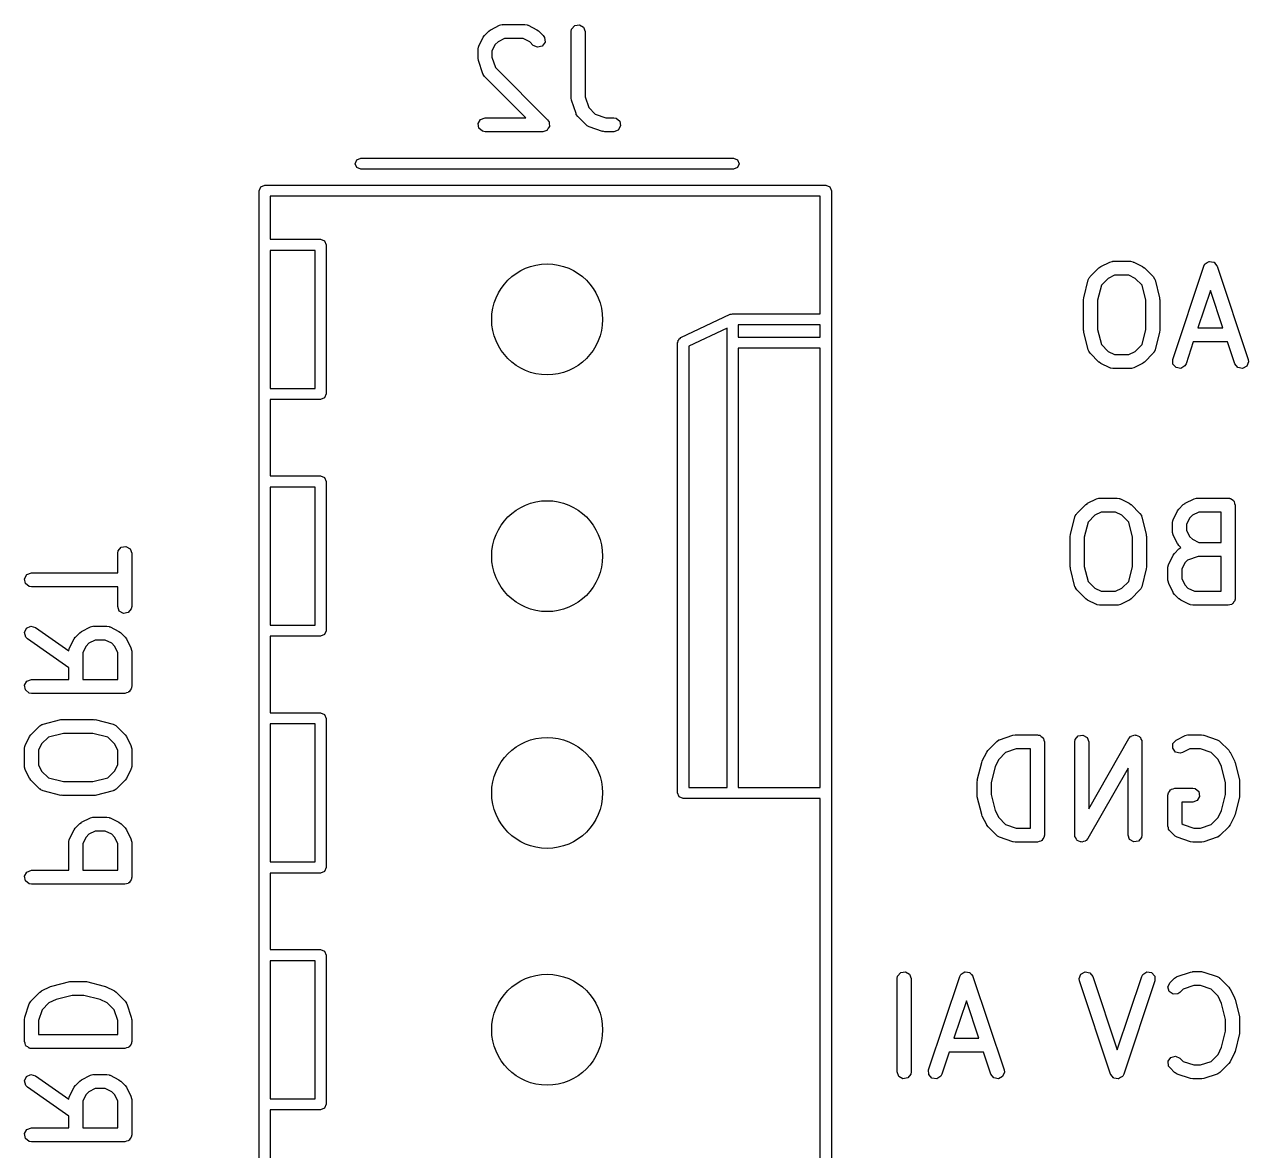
# Model space of a CAD drawing. Extents: x 83 to 134, y -229 to -46.
# Drawn here: x 83.29 to 96.42, y -129.57 to -117.49 of the extents above; entities that cross this region are included whole.
import ezdxf

# ---------------------------------------------------------------- set-up
doc = ezdxf.new("R2010")
doc.units = 0
doc.layers.add('BLACK', color=7, linetype='CONTINUOUS')

msp = doc.modelspace()

# ---------------------------------------------------------------- linework, layer by layer
at = {"layer": 'BLACK', "linetype": 'CONTINUOUS'}
for p, q in [((88.295, -117.543), (88.3903, -117.495)), ((88.3903, -117.495), (88.4152, -117.488)), ((88.4152, -117.488), (88.4196, -117.489)), ((88.4196, -117.489), (88.4238, -117.487)), ((88.4238, -117.487), (88.6619, -117.487)), ((88.6619, -117.487), (88.6876, -117.492)), ((88.6876, -117.492), (88.691, -117.495)), ((88.691, -117.495), (88.6954, -117.495)), ((88.6954, -117.495), (88.7907, -117.543)), ((89.1629, -117.537), (89.1958, -117.497)), ((89.1958, -117.497), (89.2464, -117.489)), ((89.2464, -117.489), (89.2908, -117.514)), ((89.2908, -117.514), (89.3083, -117.562)), ((88.1663, -117.719), (88.2139, -117.624)), ((88.2139, -117.624), (88.2272, -117.606)), ((88.2272, -117.606), (88.2279, -117.605)), ((88.2279, -117.605), (88.2755, -117.557)), ((88.2755, -117.557), (88.2939, -117.544)), ((88.2939, -117.544), (88.295, -117.543)), ((88.4415, -117.637), (88.373, -117.672)), ((88.6442, -117.637), (88.4415, -117.637)), ((88.7127, -117.672), (88.6442, -117.637)), ((88.7907, -117.543), (88.8087, -117.556)), ((88.8087, -117.556), (88.8102, -117.557)), ((88.8102, -117.557), (88.8578, -117.605)), ((88.8578, -117.605), (88.8727, -117.626)), ((88.8727, -117.626), (88.8772, -117.677)), ((89.1583, -117.562), (89.1629, -117.537)), ((89.1583, -118.277), (89.1583, -117.562)), ((89.3083, -117.562), (89.3083, -118.264)), ((88.1583, -117.753), (88.1629, -117.727)), ((88.1583, -117.848), (88.1583, -117.753)), ((88.1629, -117.727), (88.1657, -117.724)), ((88.1657, -117.724), (88.1663, -117.719)), ((88.3426, -117.702), (88.3083, -117.771)), ((88.3083, -117.771), (88.3083, -117.836)), ((88.373, -117.672), (88.3426, -117.702)), ((88.7517, -117.711), (88.7127, -117.672)), ((88.7982, -117.732), (88.7517, -117.711)), ((88.8478, -117.719), (88.7982, -117.732)), ((88.8772, -117.677), (88.8478, -117.719)), ((88.1589, -117.85), (88.1583, -117.848)), ((88.1622, -117.872), (88.1589, -117.85)), ((88.2098, -118.015), (88.1622, -117.872)), ((88.3083, -117.836), (88.3465, -117.95)), ((88.2126, -118.018), (88.2098, -118.015)), ((88.213, -118.023), (88.2126, -118.018)), ((88.2279, -118.044), (88.213, -118.023)), ((88.6713, -118.487), (88.2279, -118.044)), ((88.3465, -117.95), (88.9054, -118.509)), ((89.1589, -118.278), (89.1583, -118.277)), ((89.1622, -118.3), (89.1589, -118.278)), ((89.2098, -118.443), (89.1622, -118.3)), ((89.3083, -118.264), (89.3465, -118.379)), ((89.2126, -118.447), (89.2098, -118.443)), ((89.213, -118.451), (89.2126, -118.447)), ((89.2279, -118.473), (89.213, -118.451)), ((89.3465, -118.379), (89.4167, -118.449)), ((89.4167, -118.449), (89.5312, -118.487)), ((88.1595, -118.549), (88.1851, -118.505)), ((88.1684, -118.6), (88.1595, -118.549)), ((88.1851, -118.505), (88.2333, -118.487)), ((88.2333, -118.487), (88.6713, -118.487)), ((88.9054, -118.509), (88.9148, -118.523)), ((88.9248, -118.582), (88.9119, -118.6)), ((88.9148, -118.523), (88.9173, -118.525)), ((88.9173, -118.525), (88.9177, -118.527)), ((88.9177, -118.527), (88.9204, -118.531)), ((88.9204, -118.531), (88.9223, -118.553)), ((88.9223, -118.553), (88.9262, -118.575)), ((88.9262, -118.575), (88.9245, -118.578)), ((88.9245, -118.578), (88.9248, -118.582)), ((89.3232, -118.568), (89.2279, -118.473)), ((89.3272, -118.57), (89.3232, -118.568)), ((89.3296, -118.574), (89.3272, -118.57)), ((89.3525, -118.586), (89.3296, -118.574)), ((89.5312, -118.487), (89.6143, -118.487)), ((89.6143, -118.487), (89.6399, -118.492)), ((89.6399, -118.492), (89.6792, -118.525)), ((89.6881, -118.575), (89.6625, -118.62)), ((89.6792, -118.525), (89.6881, -118.575)), ((88.2077, -118.633), (88.1684, -118.6)), ((88.2333, -118.637), (88.2077, -118.633)), ((88.8524, -118.637), (88.2333, -118.637)), ((88.8736, -118.63), (88.8524, -118.637)), ((88.8954, -118.624), (88.8736, -118.63)), ((88.8974, -118.621), (88.8954, -118.624)), ((88.9006, -118.62), (88.8974, -118.621)), ((88.9119, -118.6), (88.9006, -118.62)), ((89.4953, -118.634), (89.3525, -118.586)), ((89.497, -118.633), (89.4953, -118.634)), ((89.519, -118.637), (89.497, -118.633)), ((89.6143, -118.637), (89.519, -118.637)), ((89.6625, -118.62), (89.6143, -118.637)), ((86.84, -118.98), (86.8576, -118.938)), ((86.8576, -118.938), (86.9, -118.92)), ((86.9, -118.92), (90.9, -118.92)), ((90.9, -118.92), (90.9424, -118.938)), ((90.9424, -118.938), (90.96, -118.98)), ((86.8576, -119.022), (86.84, -118.98)), ((86.9, -119.04), (86.8576, -119.022)), ((90.9, -119.04), (86.9, -119.04)), ((90.9424, -119.022), (90.9, -119.04)), ((90.96, -118.98), (90.9424, -119.022)), ((85.81, -119.27), (85.8276, -119.228)), ((85.8276, -119.228), (85.87, -119.21)), ((85.87, -119.21), (91.89, -119.21)), ((91.89, -119.21), (91.9324, -119.228)), ((91.9324, -119.228), (91.95, -119.27)), ((85.81, -139.81), (85.81, -119.27)), ((91.83, -119.33), (85.93, -119.33)), ((85.93, -119.33), (85.93, -119.79)), ((91.83, -120.59), (91.83, -119.33)), ((91.95, -119.27), (91.95, -139.81)), ((85.93, -119.79), (86.47, -119.79)), ((86.47, -119.79), (86.5124, -119.808)), ((86.5124, -119.808), (86.53, -119.85)), ((86.53, -119.85), (86.53, -121.45)), ((85.93, -119.91), (85.93, -121.39)), ((86.41, -119.91), (85.93, -119.91)), ((86.41, -121.39), (86.41, -119.91)), ((94.9646, -120.029), (94.9688, -120.027)), ((94.9688, -120.027), (95.1593, -120.027)), ((95.1593, -120.027), (95.1849, -120.032)), ((94.7253, -120.192), (94.8205, -120.097)), ((94.8205, -120.097), (94.8389, -120.084)), ((94.8389, -120.084), (94.84, -120.083)), ((94.84, -120.083), (94.9353, -120.035)), ((94.9353, -120.035), (94.9602, -120.028)), ((94.9602, -120.028), (94.9646, -120.029)), ((95.1849, -120.032), (95.1884, -120.035)), ((95.1884, -120.035), (95.1928, -120.035)), ((95.1928, -120.035), (95.2881, -120.083)), ((95.2881, -120.083), (95.3061, -120.096)), ((95.3061, -120.096), (95.3076, -120.097)), ((95.3076, -120.097), (95.4028, -120.192)), ((95.6119, -121.079), (95.9453, -120.079)), ((95.9453, -120.079), (95.9577, -120.056)), ((95.9577, -120.056), (95.9595, -120.055)), ((95.9595, -120.055), (95.9603, -120.053)), ((95.9603, -120.053), (95.9812, -120.041)), ((95.9812, -120.041), (96.0014, -120.029)), ((96.0014, -120.029), (96.0035, -120.029)), ((96.0035, -120.029), (96.0054, -120.028)), ((96.0054, -120.028), (96.0287, -120.033)), ((96.0287, -120.033), (96.0521, -120.036)), ((96.0521, -120.036), (96.0536, -120.038)), ((96.0536, -120.038), (96.0557, -120.038)), ((96.0557, -120.038), (96.0704, -120.057)), ((96.0704, -120.057), (96.0862, -120.075)), ((96.0862, -120.075), (96.0862, -120.077)), ((96.0862, -120.077), (96.0876, -120.079)), ((96.0876, -120.079), (96.4209, -121.079)), ((94.658, -120.418), (94.7056, -120.227)), ((94.7056, -120.227), (94.7162, -120.203)), ((94.7162, -120.203), (94.7222, -120.199)), ((94.7222, -120.199), (94.7253, -120.192)), ((94.8461, -120.284), (94.8057, -120.445)), ((94.918, -120.212), (94.8461, -120.284)), ((94.9865, -120.177), (94.918, -120.212)), ((95.1416, -120.177), (94.9865, -120.177)), ((95.2101, -120.212), (95.1416, -120.177)), ((95.282, -120.284), (95.2101, -120.212)), ((95.3224, -120.445), (95.282, -120.284)), ((95.4028, -120.192), (95.4177, -120.214)), ((95.4177, -120.214), (95.4184, -120.221)), ((95.4184, -120.221), (95.4225, -120.227)), ((95.4225, -120.227), (95.4701, -120.418)), ((94.6557, -120.436), (94.6583, -120.421)), ((94.6583, -120.421), (94.658, -120.418)), ((95.4701, -120.418), (95.4712, -120.432)), ((96.0164, -120.34), (95.8824, -120.742)), ((96.1505, -120.742), (96.0164, -120.34)), ((94.6557, -120.769), (94.6557, -120.436)), ((94.8057, -120.445), (94.8057, -120.76)), ((95.3224, -120.76), (95.3224, -120.445)), ((95.4712, -120.432), (95.4724, -120.436)), ((95.4724, -120.436), (95.4724, -120.769)), ((90.3344, -120.846), (90.8644, -120.596)), ((90.8644, -120.596), (90.8777, -120.595)), ((90.8777, -120.595), (90.89, -120.59)), ((90.89, -120.59), (91.83, -120.59)), ((90.83, -120.745), (90.42, -120.938)), ((90.83, -125.67), (90.83, -120.745)), ((90.95, -120.71), (90.95, -120.84)), ((91.83, -120.71), (90.95, -120.71)), ((91.83, -120.84), (91.83, -120.71)), ((94.6569, -120.772), (94.6557, -120.769)), ((94.658, -120.787), (94.6569, -120.772)), ((94.7056, -120.978), (94.658, -120.787)), ((94.8057, -120.76), (94.8461, -120.921)), ((95.282, -120.921), (95.3224, -120.76)), ((95.4701, -120.787), (95.4225, -120.978)), ((95.4724, -120.769), (95.4698, -120.784)), ((95.4698, -120.784), (95.4701, -120.787)), ((95.8824, -120.742), (96.1505, -120.742)), ((90.3, -120.9), (90.304, -120.89)), ((90.3, -125.73), (90.3, -120.9)), ((90.3035, -120.88), (90.3125, -120.87)), ((90.304, -120.89), (90.3035, -120.88)), ((90.3125, -120.87), (90.3176, -120.858)), ((90.3176, -120.858), (90.3273, -120.854)), ((90.3273, -120.854), (90.3344, -120.846)), ((90.42, -120.938), (90.42, -125.67)), ((90.95, -120.84), (91.83, -120.84)), ((94.8461, -120.921), (94.918, -120.993)), ((95.2101, -120.993), (95.282, -120.921)), ((95.8324, -120.892), (95.7542, -121.126)), ((96.2005, -120.892), (95.8324, -120.892)), ((96.2786, -121.126), (96.2005, -120.892)), ((90.95, -120.96), (90.95, -125.67)), ((91.83, -120.96), (90.95, -120.96)), ((91.83, -125.67), (91.83, -120.96)), ((94.7097, -120.984), (94.7056, -120.978)), ((94.7104, -120.991), (94.7097, -120.984)), ((94.7253, -121.013), (94.7104, -120.991)), ((94.8205, -121.108), (94.7253, -121.013)), ((94.918, -120.993), (94.9865, -121.027)), ((94.9865, -121.027), (95.1416, -121.027)), ((95.1416, -121.027), (95.2101, -120.993)), ((95.4028, -121.013), (95.3076, -121.108)), ((95.4059, -121.006), (95.4028, -121.013)), ((95.4119, -121.002), (95.4059, -121.006)), ((95.4225, -120.978), (95.4119, -121.002)), ((94.822, -121.108), (94.8205, -121.108)), ((94.84, -121.122), (94.822, -121.108)), ((94.9353, -121.169), (94.84, -121.122)), ((94.9397, -121.17), (94.9353, -121.169)), ((94.9432, -121.173), (94.9397, -121.17)), ((94.9688, -121.177), (94.9432, -121.173)), ((95.1593, -121.177), (94.9688, -121.177)), ((95.1635, -121.176), (95.1593, -121.177)), ((95.1679, -121.177), (95.1635, -121.176)), ((95.1928, -121.169), (95.1679, -121.177)), ((95.2881, -121.122), (95.1928, -121.169)), ((95.2892, -121.121), (95.2881, -121.122)), ((95.3076, -121.108), (95.2892, -121.121)), ((95.6133, -121.13), (95.6119, -121.079)), ((95.6474, -121.168), (95.6133, -121.13)), ((95.6981, -121.176), (95.6474, -121.168)), ((95.7418, -121.149), (95.6981, -121.176)), ((95.7542, -121.126), (95.7418, -121.149)), ((96.3105, -121.166), (96.2786, -121.126)), ((96.3608, -121.177), (96.3105, -121.166)), ((96.4059, -121.152), (96.3608, -121.177)), ((96.4247, -121.104), (96.4059, -121.152)), ((96.4209, -121.079), (96.4247, -121.104)), ((85.93, -121.39), (86.41, -121.39)), ((86.53, -121.45), (86.5124, -121.492)), ((86.47, -121.51), (85.93, -121.51)), ((85.93, -121.51), (85.93, -122.33)), ((86.5124, -121.492), (86.47, -121.51)), ((85.93, -122.33), (86.47, -122.33)), ((86.47, -122.33), (86.5124, -122.348)), ((86.5124, -122.348), (86.53, -122.39)), ((86.53, -122.39), (86.53, -123.99)), ((85.93, -122.45), (85.93, -123.93)), ((86.41, -122.45), (85.93, -122.45)), ((86.41, -123.93), (86.41, -122.45)), ((94.5824, -122.732), (94.6777, -122.637)), ((94.6777, -122.637), (94.696, -122.624)), ((94.696, -122.624), (94.6972, -122.623)), ((94.6972, -122.623), (94.7924, -122.575)), ((94.7924, -122.575), (94.8174, -122.568)), ((94.8174, -122.568), (94.8217, -122.569)), ((94.8217, -122.569), (94.826, -122.567)), ((94.826, -122.567), (95.0164, -122.567)), ((95.0164, -122.567), (95.0421, -122.572)), ((95.0421, -122.572), (95.0455, -122.575)), ((95.0455, -122.575), (95.05, -122.575)), ((95.05, -122.575), (95.1452, -122.623)), ((95.1452, -122.623), (95.1632, -122.636)), ((95.1632, -122.636), (95.1647, -122.637)), ((95.1647, -122.637), (95.2599, -122.732)), ((95.6777, -122.685), (95.7253, -122.637)), ((95.7253, -122.637), (95.7437, -122.624)), ((95.7437, -122.624), (95.7448, -122.623)), ((95.7448, -122.623), (95.84, -122.575)), ((95.84, -122.575), (95.865, -122.568)), ((95.865, -122.568), (95.8694, -122.569)), ((95.8694, -122.569), (95.8736, -122.567)), ((95.8736, -122.567), (96.2069, -122.567)), ((96.2069, -122.567), (96.2166, -122.569)), ((96.2166, -122.569), (96.2199, -122.569)), ((96.2199, -122.569), (96.2228, -122.57)), ((96.2228, -122.57), (96.2326, -122.572)), ((96.2326, -122.572), (96.2475, -122.584)), ((96.2475, -122.584), (96.2644, -122.594)), ((96.2644, -122.594), (96.2667, -122.601)), ((96.2667, -122.601), (96.2719, -122.605)), ((96.2719, -122.605), (96.2752, -122.624)), ((96.2752, -122.624), (96.2819, -122.642)), ((96.2819, -122.642), (96.2819, -123.642)), ((94.5151, -122.958), (94.5627, -122.767)), ((94.5627, -122.767), (94.5733, -122.743)), ((94.5733, -122.743), (94.5793, -122.739)), ((94.5793, -122.739), (94.5824, -122.732)), ((94.7751, -122.752), (94.7032, -122.824)), ((94.8437, -122.717), (94.7751, -122.752)), ((94.9987, -122.717), (94.8437, -122.717)), ((95.0672, -122.752), (94.9987, -122.717)), ((95.1392, -122.824), (95.0672, -122.752)), ((95.2599, -122.732), (95.2749, -122.754)), ((95.2749, -122.754), (95.2755, -122.761)), ((95.2755, -122.761), (95.2797, -122.767)), ((95.2797, -122.767), (95.3273, -122.958)), ((95.616, -122.799), (95.6636, -122.704)), ((95.6636, -122.704), (95.677, -122.686)), ((95.677, -122.686), (95.6777, -122.685)), ((95.7924, -122.782), (95.7581, -122.851)), ((95.8228, -122.752), (95.7924, -122.782)), ((95.8913, -122.717), (95.8228, -122.752)), ((96.1319, -122.717), (95.8913, -122.717)), ((96.1319, -123.044), (96.1319, -122.717)), ((94.7032, -122.824), (94.6629, -122.985)), ((95.1795, -122.985), (95.1392, -122.824)), ((95.6081, -122.833), (95.6126, -122.807)), ((95.6081, -122.928), (95.6081, -122.833)), ((95.6126, -122.807), (95.6155, -122.804)), ((95.6155, -122.804), (95.616, -122.799)), ((95.7581, -122.851), (95.7581, -122.91)), ((95.7581, -122.91), (95.7924, -122.979)), ((94.5129, -122.976), (94.5155, -122.961)), ((94.5129, -123.309), (94.5129, -122.976)), ((94.5155, -122.961), (94.5151, -122.958)), ((94.6629, -122.985), (94.6629, -123.3)), ((95.1795, -123.3), (95.1795, -122.985)), ((95.3273, -122.958), (95.3283, -122.972)), ((95.3283, -122.972), (95.3295, -122.976)), ((95.3295, -122.976), (95.3295, -123.309)), ((95.6096, -122.932), (95.6081, -122.928)), ((95.6086, -122.937), (95.6096, -122.932)), ((95.616, -122.962), (95.6086, -122.937)), ((95.6636, -123.057), (95.616, -122.962)), ((95.7924, -122.979), (95.8228, -123.009)), ((95.8228, -123.009), (95.8913, -123.044)), ((95.8913, -123.044), (96.1319, -123.044)), ((84.2926, -123.159), (84.2971, -123.133)), ((84.2926, -123.37), (84.2926, -123.159)), ((84.2971, -123.133), (84.3301, -123.094)), ((84.3301, -123.094), (84.3806, -123.085)), ((84.3806, -123.085), (84.4251, -123.111)), ((84.4251, -123.111), (84.4426, -123.159)), ((84.4426, -123.159), (84.4426, -123.73)), ((95.616, -123.18), (95.6294, -123.162)), ((95.6294, -123.162), (95.6301, -123.161)), ((95.6301, -123.161), (95.6777, -123.113)), ((95.6648, -123.058), (95.6636, -123.057)), ((95.6777, -123.076), (95.6648, -123.058)), ((95.6995, -123.098), (95.6777, -123.076)), ((95.6777, -123.113), (95.699, -123.098)), ((95.699, -123.098), (95.6995, -123.098)), ((94.514, -123.312), (94.5129, -123.309)), ((94.6629, -123.3), (94.7032, -123.461)), ((95.1392, -123.461), (95.1795, -123.3)), ((95.3295, -123.309), (95.3269, -123.324)), ((95.5605, -123.309), (95.565, -123.283)), ((95.5605, -123.452), (95.5605, -123.309)), ((95.565, -123.283), (95.5679, -123.28)), ((95.5679, -123.28), (95.5684, -123.276)), ((95.5684, -123.276), (95.616, -123.18)), ((95.7447, -123.258), (95.7105, -123.327)), ((95.7712, -123.232), (95.7447, -123.258)), ((95.8857, -123.194), (95.7712, -123.232)), ((96.1319, -123.194), (95.8857, -123.194)), ((96.1319, -123.567), (96.1319, -123.194)), ((83.2938, -123.432), (83.3194, -123.387)), ((83.3027, -123.482), (83.2938, -123.432)), ((83.3194, -123.387), (83.3676, -123.37)), ((83.3676, -123.37), (84.2926, -123.37)), ((94.5151, -123.327), (94.514, -123.312)), ((94.5627, -123.518), (94.5151, -123.327)), ((95.3273, -123.327), (95.2797, -123.518)), ((95.3269, -123.324), (95.3273, -123.327)), ((95.7105, -123.327), (95.7105, -123.434)), ((95.7105, -123.434), (95.7447, -123.503)), ((83.342, -123.515), (83.3027, -123.482)), ((83.3676, -123.52), (83.342, -123.515)), ((84.2926, -123.52), (83.3676, -123.52)), ((84.2926, -123.73), (84.2926, -123.52)), ((94.5669, -123.524), (94.5627, -123.518)), ((94.5675, -123.531), (94.5669, -123.524)), ((94.5824, -123.553), (94.5675, -123.531)), ((94.6777, -123.648), (94.5824, -123.553)), ((94.7032, -123.461), (94.7751, -123.533)), ((94.7751, -123.533), (94.8437, -123.567)), ((94.8437, -123.567), (94.9987, -123.567)), ((94.9987, -123.567), (95.0672, -123.533)), ((95.0672, -123.533), (95.1392, -123.461)), ((95.2599, -123.553), (95.1647, -123.648)), ((95.2631, -123.546), (95.2599, -123.553)), ((95.2691, -123.542), (95.2631, -123.546)), ((95.2797, -123.518), (95.2691, -123.542)), ((95.562, -123.456), (95.5605, -123.452)), ((95.561, -123.46), (95.562, -123.456)), ((95.5684, -123.485), (95.561, -123.46)), ((95.616, -123.581), (95.5684, -123.485)), ((95.7447, -123.503), (95.7751, -123.533)), ((95.7751, -123.533), (95.8437, -123.567)), ((95.8437, -123.567), (96.1319, -123.567)), ((94.6792, -123.648), (94.6777, -123.648)), ((94.6972, -123.662), (94.6792, -123.648)), ((94.7924, -123.709), (94.6972, -123.662)), ((95.1452, -123.662), (95.05, -123.709)), ((95.1463, -123.661), (95.1452, -123.662)), ((95.1647, -123.648), (95.1463, -123.661)), ((95.6172, -123.582), (95.616, -123.581)), ((95.6301, -123.6), (95.6172, -123.582)), ((95.6777, -123.648), (95.6301, -123.6)), ((95.6792, -123.648), (95.6777, -123.648)), ((95.6972, -123.662), (95.6792, -123.648)), ((95.7924, -123.709), (95.6972, -123.662)), ((96.2488, -123.702), (96.2444, -123.707)), ((96.2551, -123.7), (96.2488, -123.702)), ((96.2649, -123.683), (96.2551, -123.7)), ((96.2774, -123.668), (96.2649, -123.683)), ((96.2791, -123.658), (96.2774, -123.668)), ((96.2808, -123.655), (96.2791, -123.658)), ((96.2819, -123.642), (96.2802, -123.652)), ((96.2802, -123.652), (96.2808, -123.655)), ((84.3102, -123.779), (84.2926, -123.73)), ((84.3546, -123.804), (84.3102, -123.779)), ((84.4051, -123.795), (84.3546, -123.804)), ((84.4381, -123.756), (84.4051, -123.795)), ((84.4426, -123.73), (84.4381, -123.756)), ((94.7969, -123.71), (94.7924, -123.709)), ((94.8003, -123.713), (94.7969, -123.71)), ((94.826, -123.717), (94.8003, -123.713)), ((95.0164, -123.717), (94.826, -123.717)), ((95.0206, -123.716), (95.0164, -123.717)), ((95.025, -123.717), (95.0206, -123.716)), ((95.05, -123.709), (95.025, -123.717)), ((95.7969, -123.71), (95.7924, -123.709)), ((95.8003, -123.713), (95.7969, -123.71)), ((95.826, -123.717), (95.8003, -123.713)), ((96.2069, -123.717), (95.826, -123.717)), ((96.2252, -123.711), (96.2069, -123.717)), ((96.2444, -123.707), (96.2252, -123.711)), ((83.2929, -124.01), (83.3146, -123.963)), ((83.3146, -123.963), (83.3611, -123.941)), ((83.3611, -123.941), (83.4106, -123.955)), ((83.4106, -123.955), (83.769, -124.206)), ((83.9055, -123.997), (84.0007, -123.949)), ((84.0007, -123.949), (84.0257, -123.942)), ((84.0257, -123.942), (84.0301, -123.943)), ((84.0301, -123.943), (84.0343, -123.941)), ((84.0343, -123.941), (84.1771, -123.941)), ((84.1771, -123.941), (84.2028, -123.946)), ((84.2028, -123.946), (84.2062, -123.949)), ((84.2062, -123.949), (84.2107, -123.949)), ((84.2107, -123.949), (84.3059, -123.997)), ((85.93, -123.93), (86.41, -123.93)), ((83.3062, -124.059), (83.2929, -124.01)), ((83.3246, -124.078), (83.3062, -124.059)), ((83.7688, -124.389), (83.3246, -124.078)), ((83.7767, -124.173), (83.8243, -124.078)), ((83.8243, -124.078), (83.8377, -124.06)), ((83.8377, -124.06), (83.8384, -124.058)), ((83.8384, -124.058), (83.886, -124.011)), ((83.886, -124.011), (83.9044, -123.998)), ((83.9044, -123.998), (83.9055, -123.997)), ((84.052, -124.091), (83.9835, -124.125)), ((84.1594, -124.091), (84.052, -124.091)), ((84.228, -124.125), (84.1594, -124.091)), ((84.3059, -123.997), (84.3239, -124.01)), ((84.3239, -124.01), (84.3254, -124.011)), ((84.3254, -124.011), (84.373, -124.058)), ((84.373, -124.058), (84.3859, -124.077)), ((84.3859, -124.077), (84.3871, -124.078)), ((84.3871, -124.078), (84.4347, -124.173)), ((86.47, -124.05), (85.93, -124.05)), ((85.93, -124.05), (85.93, -124.87)), ((86.5124, -124.032), (86.47, -124.05)), ((86.53, -123.99), (86.5124, -124.032)), ((83.769, -124.206), (83.7733, -124.181)), ((83.7733, -124.181), (83.7762, -124.178)), ((83.7762, -124.178), (83.7767, -124.173)), ((83.9531, -124.156), (83.9188, -124.224)), ((83.9188, -124.224), (83.9188, -124.513)), ((83.9835, -124.125), (83.9531, -124.156)), ((84.2584, -124.156), (84.228, -124.125)), ((84.2926, -124.224), (84.2584, -124.156)), ((84.2926, -124.513), (84.2926, -124.224)), ((84.4347, -124.173), (84.4421, -124.198)), ((84.4421, -124.198), (84.4411, -124.202)), ((84.4411, -124.202), (84.4426, -124.207)), ((84.4426, -124.207), (84.4426, -124.588)), ((83.7688, -124.513), (83.7688, -124.389)), ((83.2938, -124.575), (83.3194, -124.53)), ((83.3027, -124.625), (83.2938, -124.575)), ((83.3194, -124.53), (83.3676, -124.513)), ((83.3676, -124.513), (83.7688, -124.513)), ((83.9188, -124.513), (84.2926, -124.513)), ((84.4381, -124.613), (84.4256, -124.628)), ((84.4398, -124.604), (84.4381, -124.613)), ((84.4415, -124.601), (84.4398, -124.604)), ((84.4426, -124.588), (84.4409, -124.597)), ((84.4409, -124.597), (84.4415, -124.601)), ((83.342, -124.658), (83.3027, -124.625)), ((83.3676, -124.663), (83.342, -124.658)), ((84.3676, -124.663), (83.3676, -124.663)), ((84.3859, -124.656), (84.3676, -124.663)), ((84.4051, -124.653), (84.3859, -124.656)), ((84.4095, -124.647), (84.4051, -124.653)), ((84.4158, -124.645), (84.4095, -124.647)), ((84.4256, -124.628), (84.4158, -124.645)), ((85.93, -124.87), (86.47, -124.87)), ((86.47, -124.87), (86.5124, -124.888)), ((83.3622, -125.106), (83.4574, -125.011)), ((83.4574, -125.011), (83.4788, -124.996)), ((83.4788, -124.996), (83.4862, -124.995)), ((83.4862, -124.995), (83.4923, -124.991)), ((83.4923, -124.991), (83.6828, -124.943)), ((83.6828, -124.943), (83.6977, -124.942)), ((83.6977, -124.942), (83.701, -124.941)), ((83.701, -124.941), (84.0343, -124.941)), ((84.0343, -124.941), (84.049, -124.944)), ((84.049, -124.944), (84.0525, -124.943)), ((84.0525, -124.943), (84.243, -124.991)), ((84.243, -124.991), (84.2667, -125.002)), ((84.2667, -125.002), (84.2711, -125.008)), ((84.2711, -125.008), (84.2778, -125.011)), ((84.2778, -125.011), (84.373, -125.106)), ((85.93, -124.99), (85.93, -126.47)), ((86.41, -124.99), (85.93, -124.99)), ((86.41, -126.47), (86.41, -124.99)), ((86.5124, -124.888), (86.53, -124.93)), ((86.53, -124.93), (86.53, -126.53)), ((83.3005, -125.221), (83.3482, -125.126)), ((83.3482, -125.126), (83.3615, -125.107)), ((83.3615, -125.107), (83.3622, -125.106)), ((83.5488, -125.132), (83.4769, -125.203)), ((83.7102, -125.091), (83.5488, -125.132)), ((84.0251, -125.091), (83.7102, -125.091)), ((84.1864, -125.132), (84.0251, -125.091)), ((84.2584, -125.203), (84.1864, -125.132)), ((84.373, -125.106), (84.3859, -125.124)), ((84.3859, -125.124), (84.3871, -125.126)), ((84.3871, -125.126), (84.4347, -125.221)), ((93.7546, -125.159), (93.8975, -125.111)), ((93.8975, -125.111), (93.9197, -125.108)), ((93.9197, -125.108), (93.9212, -125.107)), ((93.9212, -125.107), (94.1593, -125.107)), ((94.1593, -125.107), (94.169, -125.109)), ((94.169, -125.109), (94.1723, -125.109)), ((94.1723, -125.109), (94.1752, -125.11)), ((94.1752, -125.11), (94.1849, -125.112)), ((94.1849, -125.112), (94.1999, -125.124)), ((94.1999, -125.124), (94.2167, -125.134)), ((94.2167, -125.134), (94.2191, -125.141)), ((94.2191, -125.141), (94.2242, -125.145)), ((94.2242, -125.145), (94.2276, -125.164)), ((94.565, -125.157), (94.598, -125.117)), ((94.598, -125.117), (94.6485, -125.109)), ((94.6485, -125.109), (94.6929, -125.134)), ((94.6929, -125.134), (94.7105, -125.182)), ((94.7105, -125.9), (95.1418, -125.145)), ((95.1418, -125.145), (95.1584, -125.125)), ((95.1584, -125.125), (95.1649, -125.123)), ((95.1649, -125.123), (95.1694, -125.117)), ((95.1694, -125.117), (95.1884, -125.114)), ((95.1884, -125.114), (95.2066, -125.107)), ((95.2066, -125.107), (95.2131, -125.11)), ((95.2131, -125.11), (95.2199, -125.109)), ((95.2199, -125.109), (95.2367, -125.118)), ((95.2367, -125.118), (95.2549, -125.125)), ((95.2549, -125.125), (95.2584, -125.131)), ((95.2584, -125.131), (95.2644, -125.134)), ((95.2644, -125.134), (95.271, -125.152)), ((95.6496, -125.163), (95.7448, -125.115)), ((95.7448, -125.115), (95.7698, -125.108)), ((95.7698, -125.108), (95.7741, -125.109)), ((95.7741, -125.109), (95.7783, -125.107)), ((95.7783, -125.107), (95.9212, -125.107)), ((95.9212, -125.107), (95.9433, -125.111)), ((95.9433, -125.111), (95.9449, -125.111)), ((95.9449, -125.111), (96.0878, -125.159)), ((83.2926, -125.254), (83.2971, -125.229)), ((83.2926, -125.445), (83.2926, -125.254)), ((83.2971, -125.229), (83.3, -125.225)), ((83.3, -125.225), (83.3005, -125.221)), ((83.4769, -125.203), (83.4426, -125.272)), ((83.4426, -125.272), (83.4426, -125.427)), ((84.2926, -125.272), (84.2584, -125.203)), ((84.2926, -125.427), (84.2926, -125.272)), ((84.4347, -125.221), (84.4421, -125.246)), ((84.4421, -125.246), (84.4411, -125.25)), ((84.4411, -125.25), (84.4426, -125.254)), ((84.4426, -125.254), (84.4426, -125.445)), ((93.616, -125.292), (93.6294, -125.274)), ((93.6294, -125.274), (93.6301, -125.272)), ((93.6301, -125.272), (93.7253, -125.177)), ((93.7253, -125.177), (93.7466, -125.162)), ((93.7466, -125.162), (93.7511, -125.162)), ((93.7511, -125.162), (93.7546, -125.159)), ((93.9334, -125.257), (93.8188, -125.296)), ((94.0843, -125.257), (93.9334, -125.257)), ((94.0843, -126.107), (94.0843, -125.257)), ((94.2276, -125.164), (94.2343, -125.182)), ((94.2343, -125.182), (94.2343, -126.182)), ((94.5605, -125.182), (94.565, -125.157)), ((94.5605, -126.182), (94.5605, -125.182)), ((94.7105, -125.182), (94.7105, -125.9)), ((95.271, -125.152), (95.2807, -125.169)), ((95.2807, -125.169), (95.2795, -125.176)), ((95.2795, -125.176), (95.2819, -125.182)), ((95.2819, -125.182), (95.2819, -126.182)), ((95.6112, -125.251), (95.6143, -125.2)), ((95.6418, -125.293), (95.6112, -125.251)), ((95.6143, -125.2), (95.6496, -125.163)), ((95.796, -125.257), (95.7166, -125.297)), ((95.909, -125.257), (95.796, -125.257)), ((96.0235, -125.296), (95.909, -125.257)), ((96.0878, -125.159), (96.1107, -125.171)), ((96.1107, -125.171), (96.113, -125.175)), ((96.113, -125.175), (96.1171, -125.177)), ((96.1171, -125.177), (96.2123, -125.272)), ((96.2123, -125.272), (96.2252, -125.291)), ((93.5151, -125.593), (93.5627, -125.402)), ((93.5627, -125.402), (93.568, -125.39)), ((93.568, -125.39), (93.5684, -125.387)), ((93.5684, -125.387), (93.616, -125.292)), ((93.7447, -125.37), (93.7062, -125.447)), ((93.8188, -125.296), (93.7447, -125.37)), ((95.6917, -125.305), (95.6418, -125.293)), ((95.7166, -125.297), (95.6917, -125.305)), ((96.0976, -125.37), (96.0235, -125.296)), ((96.1361, -125.447), (96.0976, -125.37)), ((96.2252, -125.291), (96.2264, -125.292)), ((96.2264, -125.292), (96.274, -125.387)), ((96.274, -125.387), (96.2777, -125.399)), ((96.2777, -125.399), (96.2797, -125.402)), ((96.2797, -125.402), (96.3273, -125.593)), ((83.2942, -125.449), (83.2926, -125.445)), ((83.2931, -125.453), (83.2942, -125.449)), ((83.3005, -125.478), (83.2931, -125.453)), ((83.3482, -125.574), (83.3005, -125.478)), ((83.4426, -125.427), (83.4769, -125.496)), ((83.4769, -125.496), (83.5488, -125.568)), ((84.1864, -125.568), (84.2584, -125.496)), ((84.2584, -125.496), (84.2926, -125.427)), ((84.4347, -125.478), (84.3871, -125.574)), ((84.4352, -125.474), (84.4347, -125.478)), ((84.4381, -125.47), (84.4352, -125.474)), ((84.4426, -125.445), (84.4381, -125.47)), ((93.7062, -125.447), (93.6629, -125.62)), ((95.1319, -125.465), (94.7006, -126.22)), ((95.1319, -126.182), (95.1319, -125.465)), ((96.1795, -125.62), (96.1361, -125.447)), ((83.3493, -125.575), (83.3482, -125.574)), ((83.3622, -125.593), (83.3493, -125.575)), ((83.4574, -125.688), (83.3622, -125.593)), ((83.5488, -125.568), (83.7102, -125.608)), ((83.7102, -125.608), (84.0251, -125.608)), ((84.0251, -125.608), (84.1864, -125.568)), ((84.373, -125.593), (84.2778, -125.688)), ((84.3737, -125.592), (84.373, -125.593)), ((84.3871, -125.574), (84.3737, -125.592)), ((90.42, -125.67), (90.83, -125.67)), ((90.95, -125.67), (91.83, -125.67)), ((93.5129, -125.611), (93.5155, -125.596)), ((93.5129, -125.754), (93.5129, -125.611)), ((93.5155, -125.596), (93.5151, -125.593)), ((93.6629, -125.62), (93.6629, -125.745)), ((96.1795, -125.745), (96.1795, -125.62)), ((96.3273, -125.593), (96.3283, -125.608)), ((96.3283, -125.608), (96.3295, -125.611)), ((96.3295, -125.611), (96.3295, -125.754)), ((83.4642, -125.691), (83.4574, -125.688)), ((83.4685, -125.697), (83.4642, -125.691)), ((83.4923, -125.708), (83.4685, -125.697)), ((83.6828, -125.756), (83.4923, -125.708)), ((83.6862, -125.755), (83.6828, -125.756)), ((83.701, -125.758), (83.6862, -125.755)), ((84.0343, -125.758), (83.701, -125.758)), ((84.0375, -125.757), (84.0343, -125.758)), ((84.0525, -125.756), (84.0375, -125.757)), ((84.243, -125.708), (84.0525, -125.756)), ((84.2491, -125.704), (84.243, -125.708)), ((84.2565, -125.703), (84.2491, -125.704)), ((84.2778, -125.688), (84.2565, -125.703)), ((90.3176, -125.772), (90.3, -125.73)), ((90.36, -125.79), (90.3176, -125.772)), ((91.83, -125.79), (90.36, -125.79)), ((91.83, -133.29), (91.83, -125.79)), ((93.514, -125.757), (93.5129, -125.754)), ((93.5151, -125.772), (93.514, -125.757)), ((93.5627, -125.962), (93.5151, -125.772)), ((93.6629, -125.745), (93.7062, -125.918)), ((95.5605, -125.754), (95.5622, -125.744)), ((95.5605, -126.087), (95.5605, -125.754)), ((95.5616, -125.741), (95.5633, -125.738)), ((95.5622, -125.744), (95.5616, -125.741)), ((95.5633, -125.738), (95.565, -125.728)), ((95.565, -125.728), (95.5775, -125.713)), ((95.5775, -125.713), (95.5873, -125.696)), ((95.5873, -125.696), (95.5936, -125.694)), ((95.5936, -125.694), (95.598, -125.689)), ((95.598, -125.689), (95.6172, -125.685)), ((95.6172, -125.685), (95.6355, -125.679)), ((95.6355, -125.679), (95.826, -125.679)), ((95.826, -125.679), (95.8516, -125.683)), ((95.8516, -125.683), (95.8909, -125.716)), ((95.8998, -125.767), (95.8742, -125.811)), ((95.8909, -125.716), (95.8998, -125.767)), ((96.1361, -125.918), (96.1795, -125.745)), ((96.3273, -125.772), (96.2797, -125.962)), ((96.3295, -125.754), (96.3269, -125.769)), ((96.3269, -125.769), (96.3273, -125.772)), ((93.7062, -125.918), (93.7447, -125.995)), ((95.826, -125.829), (95.7105, -125.829)), ((95.7105, -125.829), (95.7105, -126.056)), ((95.8742, -125.811), (95.826, -125.829)), ((96.0976, -125.995), (96.1361, -125.918)), ((83.8384, -126.106), (83.886, -126.058)), ((83.886, -126.058), (83.9044, -126.046)), ((83.9044, -126.046), (83.9055, -126.044)), ((83.9055, -126.044), (84.0007, -125.997)), ((84.0007, -125.997), (84.0257, -125.989)), ((84.0257, -125.989), (84.0301, -125.99)), ((84.0301, -125.99), (84.0343, -125.989)), ((84.0343, -125.989), (84.1771, -125.989)), ((84.1771, -125.989), (84.2028, -125.993)), ((84.2028, -125.993), (84.2062, -125.996)), ((84.2062, -125.996), (84.2107, -125.997)), ((84.2107, -125.997), (84.3059, -126.044)), ((84.3059, -126.044), (84.3239, -126.058)), ((84.3239, -126.058), (84.3254, -126.058)), ((84.3254, -126.058), (84.373, -126.106)), ((93.5647, -125.965), (93.5627, -125.962)), ((93.5684, -125.978), (93.5647, -125.965)), ((93.616, -126.073), (93.5684, -125.978)), ((93.7447, -125.995), (93.8188, -126.069)), ((95.7105, -126.056), (95.7236, -126.069)), ((96.0235, -126.069), (96.0976, -125.995)), ((96.274, -125.978), (96.2264, -126.073)), ((96.2744, -125.974), (96.274, -125.978)), ((96.2797, -125.962), (96.2744, -125.974)), ((83.7767, -126.221), (83.8243, -126.126)), ((83.8243, -126.126), (83.8377, -126.107)), ((83.8377, -126.107), (83.8384, -126.106)), ((83.9835, -126.173), (83.9531, -126.203)), ((84.052, -126.139), (83.9835, -126.173)), ((84.1594, -126.139), (84.052, -126.139)), ((84.228, -126.173), (84.1594, -126.139)), ((84.2584, -126.203), (84.228, -126.173)), ((84.373, -126.106), (84.3859, -126.124)), ((84.3859, -126.124), (84.3871, -126.126)), ((84.3871, -126.126), (84.4347, -126.221)), ((93.6172, -126.074), (93.616, -126.073)), ((93.6301, -126.093), (93.6172, -126.074)), ((93.7253, -126.188), (93.6301, -126.093)), ((93.7294, -126.19), (93.7253, -126.188)), ((93.7317, -126.194), (93.7294, -126.19)), ((93.7546, -126.206), (93.7317, -126.194)), ((93.8188, -126.069), (93.9334, -126.107)), ((93.9334, -126.107), (94.0843, -126.107)), ((94.2315, -126.198), (94.2298, -126.208)), ((94.2331, -126.195), (94.2315, -126.198)), ((94.2343, -126.182), (94.2326, -126.192)), ((94.2326, -126.192), (94.2331, -126.195)), ((94.5628, -126.189), (94.5605, -126.182)), ((94.5617, -126.196), (94.5628, -126.189)), ((94.5714, -126.212), (94.5617, -126.196)), ((95.1495, -126.231), (95.1319, -126.182)), ((95.2819, -126.182), (95.2774, -126.208)), ((95.5661, -126.103), (95.5605, -126.087)), ((95.5675, -126.119), (95.5661, -126.103)), ((95.5769, -126.132), (95.5675, -126.119)), ((95.578, -126.135), (95.5769, -126.132)), ((95.5798, -126.136), (95.578, -126.135)), ((95.5824, -126.14), (95.5798, -126.136)), ((95.6301, -126.188), (95.5824, -126.14)), ((95.6341, -126.19), (95.6301, -126.188)), ((95.6365, -126.194), (95.6341, -126.19)), ((95.6594, -126.206), (95.6365, -126.194)), ((95.7236, -126.069), (95.8381, -126.107)), ((95.8381, -126.107), (95.909, -126.107)), ((95.909, -126.107), (96.0235, -126.069)), ((96.1171, -126.188), (96.0957, -126.203)), ((96.2123, -126.093), (96.1171, -126.188)), ((96.213, -126.091), (96.2123, -126.093)), ((96.2264, -126.073), (96.213, -126.091)), ((83.7688, -126.254), (83.7733, -126.229)), ((83.7688, -126.56), (83.7688, -126.254)), ((83.7733, -126.229), (83.7762, -126.225)), ((83.7762, -126.225), (83.7767, -126.221)), ((83.9531, -126.203), (83.9188, -126.272)), ((83.9188, -126.272), (83.9188, -126.56)), ((84.2926, -126.272), (84.2584, -126.203)), ((84.2926, -126.56), (84.2926, -126.272)), ((84.4347, -126.221), (84.4421, -126.246)), ((84.4421, -126.246), (84.4411, -126.25)), ((84.4411, -126.25), (84.4426, -126.254)), ((84.4426, -126.254), (84.4426, -126.635)), ((93.8975, -126.254), (93.7546, -126.206)), ((93.8991, -126.253), (93.8975, -126.254)), ((93.9212, -126.257), (93.8991, -126.253)), ((94.1593, -126.257), (93.9212, -126.257)), ((94.1776, -126.251), (94.1593, -126.257)), ((94.1968, -126.247), (94.1776, -126.251)), ((94.2011, -126.242), (94.1968, -126.247)), ((94.2075, -126.24), (94.2011, -126.242)), ((94.2172, -126.223), (94.2075, -126.24)), ((94.2298, -126.208), (94.2172, -126.223)), ((94.578, -126.231), (94.5714, -126.212)), ((94.584, -126.234), (94.578, -126.231)), ((94.5875, -126.24), (94.584, -126.234)), ((94.6057, -126.247), (94.5875, -126.24)), ((94.6225, -126.256), (94.6057, -126.247)), ((94.6293, -126.255), (94.6225, -126.256)), ((94.6358, -126.257), (94.6293, -126.255)), ((94.6539, -126.251), (94.6358, -126.257)), ((94.673, -126.247), (94.6539, -126.251)), ((94.6774, -126.242), (94.673, -126.247)), ((94.6839, -126.24), (94.6774, -126.242)), ((94.7006, -126.22), (94.6839, -126.24)), ((95.1939, -126.256), (95.1495, -126.231)), ((95.2444, -126.247), (95.1939, -126.256)), ((95.2774, -126.208), (95.2444, -126.247)), ((95.8022, -126.254), (95.6594, -126.206)), ((95.8039, -126.253), (95.8022, -126.254)), ((95.826, -126.257), (95.8039, -126.253)), ((95.9212, -126.257), (95.826, -126.257)), ((95.9227, -126.257), (95.9212, -126.257)), ((95.9449, -126.254), (95.9227, -126.257)), ((96.0878, -126.206), (95.9449, -126.254)), ((96.0913, -126.203), (96.0878, -126.206)), ((96.0957, -126.203), (96.0913, -126.203)), ((83.2938, -126.622), (83.3194, -126.578)), ((83.3194, -126.578), (83.3676, -126.56)), ((83.3676, -126.56), (83.7688, -126.56)), ((83.9188, -126.56), (84.2926, -126.56)), ((85.93, -126.47), (86.41, -126.47)), ((86.47, -126.59), (85.93, -126.59)), ((85.93, -126.59), (85.93, -127.41)), ((86.5124, -126.572), (86.47, -126.59)), ((86.53, -126.53), (86.5124, -126.572)), ((83.3027, -126.673), (83.2938, -126.622)), ((83.342, -126.706), (83.3027, -126.673)), ((83.3676, -126.71), (83.342, -126.706)), ((84.3676, -126.71), (83.3676, -126.71)), ((84.3859, -126.704), (84.3676, -126.71)), ((84.4051, -126.7), (84.3859, -126.704)), ((84.4095, -126.695), (84.4051, -126.7)), ((84.4158, -126.693), (84.4095, -126.695)), ((84.4256, -126.676), (84.4158, -126.693)), ((84.4381, -126.661), (84.4256, -126.676)), ((84.4398, -126.651), (84.4381, -126.661)), ((84.4415, -126.648), (84.4398, -126.651)), ((84.4426, -126.635), (84.4409, -126.645)), ((84.4409, -126.645), (84.4415, -126.648)), ((85.93, -127.41), (86.47, -127.41)), ((86.47, -127.41), (86.5124, -127.428)), ((86.5124, -127.428), (86.53, -127.47)), ((86.53, -127.47), (86.53, -129.07)), ((85.93, -127.53), (85.93, -129.01)), ((86.41, -127.53), (85.93, -127.53)), ((86.41, -129.01), (86.41, -127.53)), ((83.5875, -127.801), (83.778, -127.753)), ((83.778, -127.753), (83.7929, -127.752)), ((83.7929, -127.752), (83.7962, -127.751)), ((83.7962, -127.751), (83.939, -127.751)), ((83.939, -127.751), (83.9538, -127.753)), ((83.9538, -127.753), (83.9572, -127.753)), ((83.9572, -127.753), (84.1477, -127.801)), ((92.6557, -127.722), (92.6602, -127.697)), ((92.6557, -128.722), (92.6557, -127.722)), ((92.6602, -127.697), (92.6932, -127.657)), ((92.6932, -127.657), (92.7437, -127.649)), ((92.7437, -127.649), (92.7882, -127.674)), ((92.7882, -127.674), (92.8057, -127.722)), ((92.8057, -127.722), (92.8057, -128.722)), ((92.9929, -128.699), (93.3262, -127.699)), ((93.3262, -127.699), (93.3386, -127.676)), ((93.3386, -127.676), (93.3405, -127.675)), ((93.3405, -127.675), (93.3413, -127.673)), ((93.3413, -127.673), (93.3621, -127.661)), ((93.3621, -127.661), (93.3823, -127.649)), ((93.3823, -127.649), (93.3845, -127.649)), ((93.3845, -127.649), (93.3864, -127.648)), ((93.3864, -127.648), (93.4096, -127.653)), ((93.4096, -127.653), (93.4331, -127.656)), ((93.4331, -127.656), (93.4345, -127.658)), ((93.4345, -127.658), (93.4366, -127.658)), ((93.4366, -127.658), (93.4514, -127.677)), ((93.4514, -127.677), (93.4671, -127.695)), ((93.4671, -127.695), (93.4672, -127.697)), ((93.4672, -127.697), (93.4685, -127.699)), ((93.4685, -127.699), (93.8019, -128.699)), ((94.6081, -127.72), (94.627, -127.673)), ((94.6119, -127.746), (94.6081, -127.72)), ((94.9453, -128.746), (94.6119, -127.746)), ((94.627, -127.673), (94.6721, -127.648)), ((94.6721, -127.648), (94.7224, -127.658)), ((94.7224, -127.658), (94.7542, -127.699)), ((94.7542, -127.699), (95.0164, -128.485)), ((95.0164, -128.485), (95.2786, -127.699)), ((95.4209, -127.746), (95.0876, -128.746)), ((95.2786, -127.699), (95.291, -127.676)), ((95.291, -127.676), (95.3347, -127.649)), ((95.3347, -127.649), (95.3855, -127.656)), ((95.3855, -127.656), (95.4195, -127.695)), ((95.4195, -127.695), (95.4209, -127.746)), ((95.5608, -127.811), (95.5824, -127.765)), ((95.5824, -127.765), (95.6301, -127.717)), ((95.6301, -127.717), (95.6514, -127.702)), ((95.6514, -127.702), (95.6559, -127.702)), ((95.6559, -127.702), (95.6594, -127.699)), ((95.6594, -127.699), (95.8022, -127.651)), ((95.8022, -127.651), (95.8244, -127.648)), ((95.8244, -127.648), (95.826, -127.647)), ((95.826, -127.647), (95.9212, -127.647)), ((95.9212, -127.647), (95.9433, -127.651)), ((95.9433, -127.651), (95.9449, -127.651)), ((95.9449, -127.651), (96.0878, -127.699)), ((96.0878, -127.699), (96.1107, -127.711)), ((96.1107, -127.711), (96.113, -127.715)), ((96.113, -127.715), (96.1171, -127.717)), ((96.1171, -127.717), (96.2123, -127.812)), ((83.3622, -127.963), (83.4574, -127.868)), ((83.4574, -127.868), (83.4758, -127.855)), ((83.4758, -127.855), (83.4769, -127.854)), ((83.4769, -127.854), (83.5722, -127.806)), ((83.5722, -127.806), (83.5846, -127.803)), ((83.5846, -127.803), (83.5875, -127.801)), ((83.8054, -127.901), (83.6319, -127.944)), ((83.9298, -127.901), (83.8054, -127.901)), ((84.1033, -127.944), (83.9298, -127.901)), ((84.1477, -127.801), (84.1595, -127.806)), ((84.1595, -127.806), (84.1631, -127.806)), ((84.1631, -127.806), (84.2583, -127.854)), ((84.2583, -127.854), (84.2763, -127.867)), ((84.2763, -127.867), (84.2778, -127.868)), ((84.2778, -127.868), (84.373, -127.963)), ((95.574, -127.861), (95.5608, -127.811)), ((95.6161, -127.89), (95.574, -127.861)), ((95.6672, -127.886), (95.6161, -127.89)), ((95.6885, -127.871), (95.6672, -127.886)), ((95.7236, -127.836), (95.6885, -127.871)), ((95.8381, -127.797), (95.7236, -127.836)), ((95.909, -127.797), (95.8381, -127.797)), ((96.0235, -127.836), (95.909, -127.797)), ((96.0976, -127.91), (96.0235, -127.836)), ((96.2123, -127.812), (96.2252, -127.831)), ((96.2252, -127.831), (96.2264, -127.832)), ((96.2264, -127.832), (96.274, -127.927)), ((83.2965, -128.135), (83.3441, -127.992)), ((83.3441, -127.992), (83.3565, -127.97)), ((83.3565, -127.97), (83.3603, -127.967)), ((83.3603, -127.967), (83.3622, -127.963)), ((83.5549, -127.983), (83.4808, -128.057)), ((83.6319, -127.944), (83.5549, -127.983)), ((84.1803, -127.983), (84.1033, -127.944)), ((84.2544, -128.057), (84.1803, -127.983)), ((84.373, -127.963), (84.388, -127.984)), ((84.388, -127.984), (84.3884, -127.989)), ((84.3884, -127.989), (84.3912, -127.992)), ((84.3912, -127.992), (84.4388, -128.135)), ((93.3974, -127.96), (93.2633, -128.362)), ((93.5314, -128.362), (93.3974, -127.96)), ((96.1361, -127.987), (96.0976, -127.91)), ((96.1795, -128.16), (96.1361, -127.987)), ((96.274, -127.927), (96.2777, -127.939)), ((96.2777, -127.939), (96.2797, -127.942)), ((96.2797, -127.942), (96.3273, -128.133)), ((83.2926, -128.159), (83.2965, -128.137)), ((83.2926, -128.397), (83.2926, -128.159)), ((83.2965, -128.137), (83.2965, -128.135)), ((83.4808, -128.057), (83.4426, -128.171)), ((84.2926, -128.171), (84.2544, -128.057)), ((84.4388, -128.135), (84.4421, -128.158)), ((84.4421, -128.158), (84.4426, -128.159)), ((84.4426, -128.159), (84.4426, -128.397)), ((96.1795, -128.285), (96.1795, -128.16)), ((96.3273, -128.133), (96.3283, -128.148)), ((96.3283, -128.148), (96.3295, -128.151)), ((96.3295, -128.151), (96.3295, -128.294)), ((83.4426, -128.171), (83.4426, -128.322)), ((84.2926, -128.322), (84.2926, -128.171)), ((96.1361, -128.458), (96.1795, -128.285)), ((96.3295, -128.294), (96.3269, -128.309)), ((83.2993, -128.415), (83.2926, -128.397)), ((83.3027, -128.435), (83.2993, -128.415)), ((83.4426, -128.322), (84.2926, -128.322)), ((84.4381, -128.423), (84.4256, -128.438)), ((84.4398, -128.413), (84.4381, -128.423)), ((84.4415, -128.41), (84.4398, -128.413)), ((84.4426, -128.397), (84.4409, -128.407)), ((84.4409, -128.407), (84.4415, -128.41)), ((93.2633, -128.362), (93.5314, -128.362)), ((96.3273, -128.312), (96.2797, -128.502)), ((96.3269, -128.309), (96.3273, -128.312)), ((83.3079, -128.439), (83.3027, -128.435)), ((83.3102, -128.445), (83.3079, -128.439)), ((83.327, -128.455), (83.3102, -128.445)), ((83.342, -128.468), (83.327, -128.455)), ((83.3517, -128.469), (83.342, -128.468)), ((83.3546, -128.471), (83.3517, -128.469)), ((83.3579, -128.47), (83.3546, -128.471)), ((83.3676, -128.472), (83.3579, -128.47)), ((84.3676, -128.472), (83.3676, -128.472)), ((84.3859, -128.465), (84.3676, -128.472)), ((84.4051, -128.462), (84.3859, -128.465)), ((84.4095, -128.457), (84.4051, -128.462)), ((84.4158, -128.455), (84.4095, -128.457)), ((84.4256, -128.438), (84.4158, -128.455)), ((93.2133, -128.512), (93.1352, -128.746)), ((93.5814, -128.512), (93.2133, -128.512)), ((93.6596, -128.746), (93.5814, -128.512)), ((95.5925, -128.566), (95.642, -128.552)), ((95.642, -128.552), (95.6885, -128.574)), ((96.0235, -128.609), (96.0976, -128.535)), ((96.0976, -128.535), (96.1361, -128.458)), ((96.274, -128.518), (96.2264, -128.613)), ((96.2744, -128.514), (96.274, -128.518)), ((96.2797, -128.502), (96.2744, -128.514)), ((95.563, -128.608), (95.5925, -128.566)), ((95.5675, -128.659), (95.563, -128.608)), ((95.5824, -128.68), (95.5675, -128.659)), ((95.6301, -128.728), (95.5824, -128.68)), ((95.6885, -128.574), (95.7236, -128.609)), ((95.7236, -128.609), (95.8381, -128.647)), ((95.8381, -128.647), (95.909, -128.647)), ((95.909, -128.647), (96.0235, -128.609)), ((96.2123, -128.633), (96.1171, -128.728)), ((96.213, -128.631), (96.2123, -128.633)), ((96.2264, -128.613), (96.213, -128.631)), ((83.2929, -128.819), (83.3146, -128.773)), ((83.3062, -128.869), (83.2929, -128.819)), ((83.3146, -128.773), (83.3611, -128.751)), ((83.3611, -128.751), (83.4106, -128.764)), ((83.4106, -128.764), (83.769, -129.015)), ((83.8384, -128.868), (83.886, -128.82)), ((83.886, -128.82), (83.9044, -128.807)), ((83.9044, -128.807), (83.9055, -128.806)), ((83.9055, -128.806), (84.0007, -128.759)), ((84.0007, -128.759), (84.0257, -128.751)), ((84.0257, -128.751), (84.0301, -128.752)), ((84.0301, -128.752), (84.0343, -128.751)), ((84.0343, -128.751), (84.1771, -128.751)), ((84.1771, -128.751), (84.2028, -128.755)), ((84.2028, -128.755), (84.2062, -128.758)), ((84.2062, -128.758), (84.2107, -128.759)), ((84.2107, -128.759), (84.3059, -128.806)), ((84.3059, -128.806), (84.3239, -128.82)), ((84.3239, -128.82), (84.3254, -128.82)), ((84.3254, -128.82), (84.373, -128.868)), ((92.6733, -128.771), (92.6557, -128.722)), ((92.7177, -128.796), (92.6733, -128.771)), ((92.7682, -128.787), (92.7177, -128.796)), ((92.8012, -128.748), (92.7682, -128.787)), ((92.8057, -128.722), (92.8012, -128.748)), ((92.9943, -128.75), (92.9929, -128.699)), ((93.0283, -128.788), (92.9943, -128.75)), ((93.0791, -128.796), (93.0283, -128.788)), ((93.1228, -128.769), (93.0791, -128.796)), ((93.1352, -128.746), (93.1228, -128.769)), ((93.6915, -128.786), (93.6596, -128.746)), ((93.7417, -128.797), (93.6915, -128.786)), ((93.7868, -128.772), (93.7417, -128.797)), ((93.8057, -128.724), (93.7868, -128.772)), ((93.8019, -128.699), (93.8057, -128.724)), ((94.9466, -128.748), (94.9453, -128.746)), ((94.9467, -128.75), (94.9466, -128.748)), ((94.9624, -128.768), (94.9467, -128.75)), ((94.9772, -128.786), (94.9624, -128.768)), ((94.9793, -128.787), (94.9772, -128.786)), ((94.9807, -128.788), (94.9793, -128.787)), ((95.0042, -128.792), (94.9807, -128.788)), ((95.0274, -128.797), (95.0042, -128.792)), ((95.0293, -128.796), (95.0274, -128.797)), ((95.0315, -128.796), (95.0293, -128.796)), ((95.0517, -128.783), (95.0315, -128.796)), ((95.0725, -128.772), (95.0517, -128.783)), ((95.0733, -128.77), (95.0725, -128.772)), ((95.0752, -128.769), (95.0733, -128.77)), ((95.0876, -128.746), (95.0752, -128.769)), ((95.6341, -128.73), (95.6301, -128.728)), ((95.6365, -128.734), (95.6341, -128.73)), ((95.6594, -128.746), (95.6365, -128.734)), ((95.8022, -128.794), (95.6594, -128.746)), ((95.8039, -128.793), (95.8022, -128.794)), ((95.826, -128.797), (95.8039, -128.793)), ((95.9212, -128.797), (95.826, -128.797)), ((95.9227, -128.797), (95.9212, -128.797)), ((95.9449, -128.794), (95.9227, -128.797)), ((96.0878, -128.746), (95.9449, -128.794)), ((96.0913, -128.743), (96.0878, -128.746)), ((96.0957, -128.743), (96.0913, -128.743)), ((96.1171, -128.728), (96.0957, -128.743)), ((83.3246, -128.887), (83.3062, -128.869)), ((83.7688, -129.198), (83.3246, -128.887)), ((83.7767, -128.983), (83.8243, -128.887)), ((83.8243, -128.887), (83.8377, -128.869)), ((83.8377, -128.869), (83.8384, -128.868)), ((83.9835, -128.935), (83.9531, -128.965)), ((84.052, -128.901), (83.9835, -128.935)), ((84.1594, -128.901), (84.052, -128.901)), ((84.228, -128.935), (84.1594, -128.901)), ((84.2584, -128.965), (84.228, -128.935)), ((84.373, -128.868), (84.3859, -128.886)), ((84.3859, -128.886), (84.3871, -128.887)), ((84.3871, -128.887), (84.4347, -128.983)), ((83.769, -129.015), (83.7733, -128.991)), ((83.7733, -128.991), (83.7762, -128.987)), ((83.7762, -128.987), (83.7767, -128.983)), ((83.9531, -128.965), (83.9188, -129.034)), ((83.9188, -129.034), (83.9188, -129.322)), ((84.2926, -129.034), (84.2584, -128.965)), ((84.2926, -129.322), (84.2926, -129.034)), ((84.4347, -128.983), (84.4421, -129.008)), ((84.4421, -129.008), (84.4411, -129.012)), ((84.4411, -129.012), (84.4426, -129.016)), ((84.4426, -129.016), (84.4426, -129.397)), ((85.93, -129.01), (86.41, -129.01)), ((86.53, -129.07), (86.5124, -129.112)), ((83.7688, -129.322), (83.7688, -129.198)), ((86.47, -129.13), (85.93, -129.13)), ((85.93, -129.13), (85.93, -129.95)), ((86.5124, -129.112), (86.47, -129.13)), ((83.2938, -129.384), (83.3194, -129.34)), ((83.3194, -129.34), (83.3676, -129.322)), ((83.3676, -129.322), (83.7688, -129.322)), ((83.9188, -129.322), (84.2926, -129.322)), ((83.3027, -129.435), (83.2938, -129.384)), ((83.342, -129.468), (83.3027, -129.435)), ((83.3676, -129.472), (83.342, -129.468)), ((84.3676, -129.472), (83.3676, -129.472)), ((84.3859, -129.465), (84.3676, -129.472)), ((84.4051, -129.462), (84.3859, -129.465)), ((84.4095, -129.457), (84.4051, -129.462)), ((84.4158, -129.455), (84.4095, -129.457)), ((84.4256, -129.438), (84.4158, -129.455)), ((84.4381, -129.423), (84.4256, -129.438)), ((84.4398, -129.413), (84.4381, -129.423)), ((84.4415, -129.41), (84.4398, -129.413)), ((84.4426, -129.397), (84.4409, -129.407)), ((84.4409, -129.407), (84.4415, -129.41))]:
    msp.add_line(p, q, dxfattribs=at)
at = {"layer": 'BLACK'}
for centre in [(88.9, -120.65), (88.9, -123.19), (88.9, -125.73), (88.9, -128.27)]:
    msp.add_circle(centre, 0.595, dxfattribs=at)

doc.saveas('drawing.dxf')
